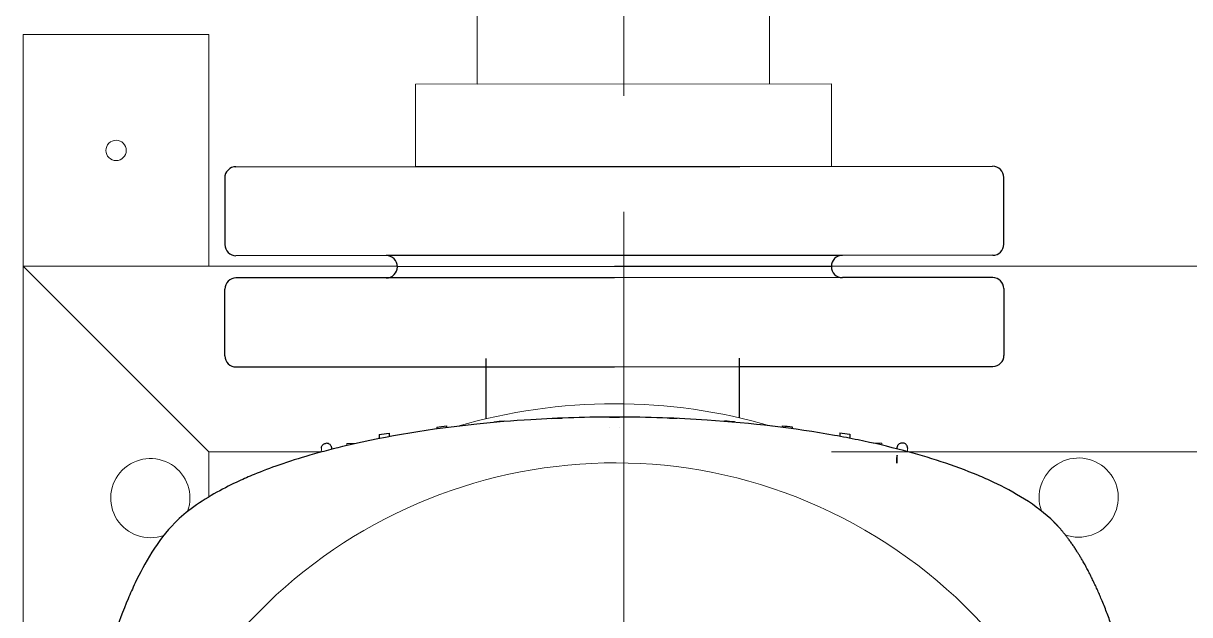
# Model space of a CAD drawing. Header units: millimetres. Extents: x 3795014 to 4300160, y 3869364 to 4016788.
# Drawn here: x 4228177.4 to 4228428.8, y 3926285.5 to 3926413.1 of the extents above; entities that cross this region are included whole.
import ezdxf

# ---------------------------------------------------------------- set-up
doc = ezdxf.new("R2010")
doc.units = ezdxf.units.MM
doc.linetypes.add('CENTER', pattern=[2, 1.25, -0.25, 0.25, -0.25])
doc.layers.add('Дополнительная', color=7, linetype='Continuous', lineweight=18)
doc.layers.add('粗实线层', color=7, linetype='Continuous', lineweight=35)

msp = doc.modelspace()

# ---------------------------------------------------------------- linework, layer by layer
at = {"color": 0, "lineweight": -3, "extrusion": (0, 0, -1)}
for centre, major_axis, ratio, start_param, end_param in [((4228305.07, 3925982.34, 0), (346.45, -2.25), 0.998084, 4.594424, 4.600626), ((4228305.06, 3925982.5, 0), (346.37, -0.51), 0.997872, 4.635427, 4.64161), ((4228305.06, 3925982.61, 0), (346.31, 0.13), 0.997729, 4.67318, 4.679352), ((4228305.06, 3925982.65, 0), (-346.29, -0.22), 0.997679, 1.567712, 1.57388), ((4228305.06, 3925982.61, 0), (346.31, 0.31), 0.997729, 4.745426, 4.751598), ((4228305.05, 3925982.5, 0), (346.37, 0.95), 0.997872, 4.783168, 4.789351), ((4228305.05, 3925982.34, 0), (346.45, 2.69), 0.998084, 4.824152, 4.830354), ((4228305.08, 3925982.15, 0), (346.52, -5.63), 0.998334, 4.548561, 4.554789), ((4228305.03, 3925982.15, 0), (346.51, 6.07), 0.998334, 4.869989, 4.876217), ((4228242.81, 3926321.42, 0), (1.05, 0.19), 0.999371, 6.247338, 6.426492), ((4228366.88, 3926321.5, 0), (-1.05, 0.19), 0.999371, 6.139581, 6.318735), ((4228368.03, 3926321.29, 0), (0.04, -1.12), 0.00013, 4.500343, 4.67781)]:
    msp.add_ellipse(centre, major_axis=major_axis, ratio=ratio, start_param=start_param, end_param=end_param, dxfattribs=at)
at = {"color": 0, "lineweight": -3, "ltscale": 25}
msp.add_open_spline([(4228399.61, 3926305.48, 0), (4228395.85, 3926309.24, 0), (4228390.72, 3926312.11, 0), (4228386.62, 3926314.05, 0), (4228385.43, 3926314.61, 0), (4228384.34, 3926315.1, 0), (4228383.19, 3926315.58, 0), (4228378.07, 3926317.72, 0), (4228372.58, 3926319.49, 0), (4228367.17, 3926320.92, 0), (4228363.91, 3926321.78, 0), (4228360.72, 3926322.52, 0), (4228357.36, 3926323.21, 0), (4228355.69, 3926323.55, 0), (4228354, 3926323.87, 0), (4228352.28, 3926324.18, 0), (4228343.65, 3926325.73, 0), (4228334.41, 3926326.83, 0), (4228324.83, 3926327.48, 0), (4228318.48, 3926327.9, 0), (4228311.98, 3926328.13, 0), (4228305.42, 3926328.14, 0), (4228299.15, 3926328.14, 0), (4228292.93, 3926327.96, 0), (4228286.84, 3926327.58, 0), (4228282.89, 3926327.34, 0), (4228279.01, 3926327.02, 0), (4228275.19, 3926326.62, 0), (4228265.26, 3926325.59, 0), (4228255.81, 3926324.04, 0), (4228247.2, 3926322.01, 0), (4228244.53, 3926321.38, 0), (4228241.86, 3926320.69, 0), (4228239.18, 3926319.91, 0), (4228236.94, 3926319.26, 0), (4228234.71, 3926318.55, 0), (4228232.52, 3926317.79, 0), (4228230.7, 3926317.15, 0), (4228228.9, 3926316.47, 0), (4228227.15, 3926315.75, 0), (4228226.04, 3926315.29, 0), (4228224.98, 3926314.83, 0), (4228223.88, 3926314.32, 0), (4228220.95, 3926312.97, 0), (4228217.4, 3926311.12, 0), (4228214.14, 3926308.77, 0), (4228212.7, 3926307.73, 0), (4228211.32, 3926306.59, 0), (4228210.09, 3926305.36, 0)], degree=3, knots=[-20.909714, -20.909714, -20.909714, -20.909714, -19.419127, -19.419127, -19.419127, -18.985316, -18.985316, -18.985316, -17.058384, -17.058384, -17.058384, -15.899305, -15.899305, -15.899305, -15.323489, -15.323489, -15.323489, -12.431743, -12.431743, -12.431743, -10.515666, -10.515666, -10.515666, -8.684986, -8.684986, -8.684986, -7.500354, -7.500354, -7.500354, -4.415947, -4.415947, -4.415947, -3.459735, -3.459735, -3.459735, -2.665559, -2.665559, -2.665559, -2.008688, -2.008688, -2.008688, -1.593134, -1.593134, -1.593134, -0.488404, -0.488404, -0.488404, 0, 0, 0, 0], dxfattribs=at)
at = {"color": 0, "lineweight": -3}
for points in [[(4228266.53, 3926325.99, 0), (4228266.52, 3926325.85, 0), (4228266.52, 3926325.71, 0), (4228266.51, 3926325.57, 0)], [(4228268.66, 3926326.22, 0), (4228268.67, 3926326.1, 0), (4228268.67, 3926325.98, 0), (4228268.67, 3926325.86, 0)], [(4228278.94, 3926327.15, 0), (4228278.94, 3926327.1, 0), (4228278.94, 3926327.04, 0), (4228278.93, 3926326.98, 0)], [(4228281.08, 3926327.31, 0), (4228281.08, 3926327.26, 0), (4228281.08, 3926327.21, 0), (4228281.08, 3926327.17, 0)], [(4228291.36, 3926327.87, 0), (4228291.36, 3926327.85, 0), (4228291.35, 3926327.84, 0), (4228291.35, 3926327.82, 0)], [(4228318.32, 3926327.88, 0), (4228318.32, 3926327.87, 0), (4228318.32, 3926327.85, 0), (4228318.32, 3926327.84, 0)], [(4228328.6, 3926327.34, 0), (4228328.6, 3926327.29, 0), (4228328.6, 3926327.24, 0), (4228328.6, 3926327.2, 0)], [(4228330.74, 3926327.19, 0), (4228330.74, 3926327.13, 0), (4228330.74, 3926327.07, 0), (4228330.74, 3926327.02, 0)], [(4228341.02, 3926326.27, 0), (4228341.01, 3926326.15, 0), (4228341.01, 3926326.03, 0), (4228341.01, 3926325.91, 0)], [(4228343.15, 3926326.04, 0), (4228343.16, 3926325.9, 0), (4228343.16, 3926325.76, 0), (4228343.17, 3926325.62, 0)], [(4228254.11, 3926324.38, 0), (4228254.1, 3926324.08, 0), (4228254.09, 3926323.79, 0), (4228254.08, 3926323.5, 0)], [(4228256.25, 3926324.69, 0), (4228256.26, 3926324.43, 0), (4228256.27, 3926324.17, 0), (4228256.27, 3926323.92, 0)], [(4228353.44, 3926324.75, 0), (4228353.43, 3926324.49, 0), (4228353.42, 3926324.23, 0), (4228353.41, 3926323.98, 0)], [(4228355.57, 3926324.44, 0), (4228355.58, 3926324.15, 0), (4228355.59, 3926323.85, 0), (4228355.6, 3926323.56, 0)]]:
    msp.add_open_spline(points, degree=3, dxfattribs=at)
for points, degree, knots in [([(4228241.67, 3926321.45, 0), (4228241.67, 3926321.52, 0), (4228241.68, 3926321.59, 0), (4228241.71, 3926321.72, 0), (4228241.73, 3926321.78, 0), (4228241.81, 3926321.96, 0), (4228241.89, 3926322.07, 0), (4228242.05, 3926322.24, 0), (4228242.14, 3926322.3, 0), (4228242.33, 3926322.4, 0), (4228242.43, 3926322.44, 0), (4228242.54, 3926322.46, 0), (4228242.54, 3926322.46, 0), (4228242.54, 3926322.46, 0)], 3, [-0.169079, -0.169079, -0.169079, -0.169079, -0.1483946, -0.1483946, -0.127319, -0.127319, -0.0842768, -0.0842768, -0.042422, -0.042422, 0, 0, 0.0005099, 0.0005099, 0.0005099, 0.0005099]), ([(4228243.85, 3926321.65, 0), (4228243.84, 3926321.73, 0), (4228243.81, 3926321.8, 0), (4228243.74, 3926321.94, 0), (4228243.71, 3926322.01, 0), (4228243.58, 3926322.17, 0), (4228243.48, 3926322.26, 0), (4228243.25, 3926322.41, 0), (4228243.13, 3926322.45, 0), (4228242.87, 3926322.5, 0), (4228242.74, 3926322.5, 0), (4228242.62, 3926322.47, 0), (4228242.62, 3926322.47, 0), (4228242.62, 3926322.47, 0)], 3, [0, 0, 0, 0, 0.0224155, 0.0224155, 0.0450955, 0.0450955, 0.0856665, 0.0856665, 0.1283095, 0.1283095, 0.1717212, 0.1717212, 0.1721658, 0.1721658, 0.1721658, 0.1721658]), ([(4228365.73, 3926319.08, 0), (4228365.73, 3926319.08, 0), (4228365.73, 3926319.08, 0), (4228365.73, 3926319.08, 0), (4228365.62, 3926316.05, 0), (4228365.83, 3926322.12, 0), (4228365.73, 3926319.08, 0)], 3, [0.667012172608, 0.667012172608, 0.667012172608, 0.667012172608, 0.667013472004, 0.667013472004, 0.667013472004, 0.667014395464, 0.667014395464, 0.667014395464, 0.667014395464]), ([(4228365.83, 3926321.73, 0), (4228365.85, 3926321.81, 0), (4228365.88, 3926321.88, 0), (4228365.94, 3926322.02, 0), (4228365.98, 3926322.09, 0), (4228366.1, 3926322.25, 0), (4228366.2, 3926322.34, 0), (4228366.43, 3926322.48, 0), (4228366.56, 3926322.53, 0), (4228366.81, 3926322.58, 0), (4228366.94, 3926322.58, 0), (4228367.07, 3926322.55, 0), (4228367.07, 3926322.55, 0), (4228367.07, 3926322.55, 0)], 3, [-0.1970093, -0.1970093, -0.1970093, -0.1970093, -0.1712926, -0.1712926, -0.1452726, -0.1452726, -0.098727, -0.098727, -0.0498046, -0.0498046, 0, 0, 0.00051, 0.00051, 0.00051, 0.00051]), ([(4228368.02, 3926321.53, 0), (4228368.02, 3926321.6, 0), (4228368.01, 3926321.67, 0), (4228367.98, 3926321.8, 0), (4228367.95, 3926321.86, 0), (4228367.87, 3926322.04, 0), (4228367.8, 3926322.15, 0), (4228367.64, 3926322.32, 0), (4228367.55, 3926322.38, 0), (4228367.35, 3926322.48, 0), (4228367.25, 3926322.52, 0), (4228367.14, 3926322.54, 0), (4228367.14, 3926322.54, 0), (4228367.14, 3926322.54, 0)], 3, [0.000001, 0.000001, 0.000001, 0.000001, 0.0205389, 0.0205389, 0.0414652, 0.0414652, 0.0842024, 0.0842024, 0.1257601, 0.1257601, 0.1678822, 0.1678822, 0.1683884, 0.1683884, 0.1683884, 0.1683884]), ([(4228210.09, 3926305.36, 0), (4228206.33, 3926301.59, 0), (4228203.46, 3926296.46, 0), (4228201.52, 3926292.37, 0), (4228200.96, 3926291.17, 0), (4228200.47, 3926290.08, 0), (4228199.99, 3926288.93, 0), (4228197.85, 3926283.82, 0), (4228196.08, 3926278.32, 0), (4228194.65, 3926272.91, 0), (4228193.79, 3926269.66, 0), (4228193.05, 3926266.46, 0), (4228192.36, 3926263.11, 0), (4228192.02, 3926261.44, 0), (4228191.69, 3926259.74, 0), (4228191.39, 3926258.03, 0), (4228189.84, 3926249.39, 0), (4228188.74, 3926240.15, 0), (4228188.09, 3926230.57, 0), (4228187.67, 3926224.22, 0), (4228187.44, 3926217.72, 0), (4228187.43, 3926211.17, 0), (4228187.43, 3926204.9, 0), (4228187.61, 3926198.67, 0), (4228187.99, 3926192.58, 0), (4228188.23, 3926188.64, 0), (4228188.55, 3926184.75, 0), (4228188.95, 3926180.93, 0), (4228189.98, 3926171, 0), (4228191.53, 3926161.55, 0), (4228193.56, 3926152.95, 0), (4228194.19, 3926150.28, 0), (4228194.88, 3926147.61, 0), (4228195.66, 3926144.92, 0), (4228196.31, 3926142.69, 0), (4228197.02, 3926140.46, 0), (4228197.78, 3926138.26, 0), (4228198.42, 3926136.44, 0), (4228199.1, 3926134.65, 0), (4228199.82, 3926132.9, 0), (4228200.28, 3926131.79, 0), (4228200.74, 3926130.72, 0), (4228201.25, 3926129.62, 0), (4228202.6, 3926126.7, 0), (4228204.45, 3926123.14, 0), (4228206.8, 3926119.88, 0), (4228207.84, 3926118.44, 0), (4228208.98, 3926117.07, 0), (4228210.21, 3926115.84, 0)], 3, [-20.909713, -20.909713, -20.909713, -20.909713, -19.419125, -19.419125, -19.419125, -18.985315, -18.985315, -18.985315, -17.058383, -17.058383, -17.058383, -15.899304, -15.899304, -15.899304, -15.323488, -15.323488, -15.323488, -12.431742, -12.431742, -12.431742, -10.515665, -10.515665, -10.515665, -8.684985, -8.684985, -8.684985, -7.500354, -7.500354, -7.500354, -4.415947, -4.415947, -4.415947, -3.459735, -3.459735, -3.459735, -2.665559, -2.665559, -2.665559, -2.008688, -2.008688, -2.008688, -1.593134, -1.593134, -1.593134, -0.488404, -0.488404, -0.488404, 0, 0, 0, 0]), ([(4228399.73, 3926115.96, 0), (4228401.56, 3926117.79, 0), (4228403.34, 3926120.02, 0), (4228405.07, 3926122.63, 0), (4228409.38, 3926130.39, 0), (4228413.14, 3926140.48, 0), (4228415.2, 3926147.47, 0), (4228420.02, 3926168.25, 0), (4228422.52, 3926192.79, 0), (4228423.03, 3926209.06, 0), (4228422.09, 3926235.49, 0), (4228418.45, 3926259.39, 0), (4228416.65, 3926268.11, 0), (4228413.1, 3926281.19, 0), (4228408.74, 3926291.73, 0), (4228406.92, 3926295.44, 0), (4228404.37, 3926299.77, 0), (4228401.68, 3926303.22, 0), (4228401, 3926304.03, 0), (4228400.31, 3926304.78, 0), (4228399.61, 3926305.48, 0)], 5, [0, 0, 0, 0, 0, 0, 28.612785, 28.612785, 28.612785, 74.374141, 74.374141, 74.374141, 152.858752, 152.858752, 152.858752, 202.96905, 202.96905, 202.96905, 235.424027, 235.424027, 235.424027, 246.308087, 246.308087, 246.308087, 246.308087, 246.308087, 246.308087])]:
    msp.add_open_spline(points, degree=degree, knots=knots, dxfattribs=at)
at = {"layer": 'Дополнительная', "linetype": 'CENTER', "ltscale": 100}
msp.add_line((4228307.03, 3925847.44, 0), (4228306.74, 3926758.9, 0), dxfattribs=at)
at = {"layer": 'Дополнительная', "ltscale": 25}
for p, q in [((4228351.6, 3926360.66, 0), (4228758.03, 3926360.66, 0)), ((4228351.6, 3926320.66, 0), (4228758.03, 3926320.66, 0))]:
    msp.add_line(p, q, dxfattribs=at)
at = {"layer": 'Дополнительная'}
for p, q in [((4228293.49, 3926327.94, 0), (4228293.49, 3926327.91, 0)), ((4228303.7, 3926325.99, 0), (4228303.7, 3926325.99, 0)), ((4228303.77, 3926328.13, 0), (4228303.77, 3926328.13, 0)), ((4228305.91, 3926328.14, 0), (4228305.91, 3926328.14, 0)), ((4228305.98, 3926325.99, 0), (4228305.98, 3926325.99, 0)), ((4228316.19, 3926327.96, 0), (4228316.19, 3926327.93, 0)), ((4228241.64, 3926320.6, 0), (4228241.66, 3926321.25, 0)), ((4228241.67, 3926321.45, 0), (4228241.66, 3926321.25, 0)), ((4228242.54, 3926322.46, 0), (4228242.62, 3926322.47, 0)), ((4228243.89, 3926321.2, 0), (4228243.88, 3926321.46, 0)), ((4228247.17, 3926322.44, 0), (4228247.16, 3926322, 0)), ((4228249.06, 3926322.44, 0), (4228247.17, 3926322.44, 0)), ((4228360.62, 3926322.51, 0), (4228362.51, 3926322.51, 0)), ((4228362.51, 3926322.51, 0), (4228362.53, 3926322.08, 0)), ((4228365.8, 3926321.27, 0), (4228365.81, 3926321.54, 0)), ((4228367.07, 3926322.55, 0), (4228367.14, 3926322.54, 0)), ((4228368.05, 3926320.68, 0), (4228368.03, 3926321.33, 0))]:
    msp.add_line(p, q, dxfattribs=at)
at = {"layer": 'Дополнительная', "ltscale": 25, "elevation": 0}
for points in [[(4228275.27, 3926415.48), (4228275.28, 3926399.98), (4228338.28, 3926400.02), (4228338.27, 3926415.52)], [(4228217.41, 3926410.66), (4228217.41, 3926360.66), (4228177.41, 3926360.66), (4228177.41, 3926410.66)], [(4228261.94, 3926382.16), (4228261.93, 3926399.97), (4228351.64, 3926400.03), (4228351.65, 3926382.21)]]:
    msp.add_lwpolyline(points, close=True, dxfattribs=at)
at = {"layer": 'Дополнительная', "ltscale": 25}
for points in [[(4228248.63, 3926060.66), (4228177.41, 3926060.66), (4228177.41, 3926360.66), (4228258.04, 3926360.66)], [(4228217.41, 3926310.92), (4228217.41, 3926320.66), (4228177.41, 3926360.66)], [(4228217.41, 3926320.66), (4228241.84, 3926320.66)]]:
    msp.add_lwpolyline(points, dxfattribs=at)
msp.add_circle((4228197.41, 3926385.66, 0), 2.2, dxfattribs=at)
at = {"layer": 'Дополнительная'}
for centre, radius, start, end in [((4228304.91, 3926210.66, 0), 120.36, 73.7424, 106.3299), ((4228404.91, 3926310.78, 0), 8.54, 250.3309, 199.7414), ((4228304.91, 3926210.66, 0), 107.59, 61.3883, 241.3883), ((4228304.91, 3926210.66, 0), 107.59, 241.3883, 61.3883)]:
    msp.add_arc(centre, radius, start, end, dxfattribs=at)
at = {"layer": 'Дополнительная', "ltscale": 25}
msp.add_arc((4228204.79, 3926310.66, 0), 8.54, 340.3309, 289.7414, dxfattribs=at)
at = {"layer": '粗实线层', "color": 0, "lineweight": -3}
for p, q in [((4228223.24, 3926382.13, 0), (4228277.22, 3926382.17, 0)), ((4228331.84, 3926382.2, 0), (4228386.37, 3926382.23, 0)), ((4228220.84, 3926379.73, 0), (4228220.85, 3926365.34, 0)), ((4228388.78, 3926365.44, 0), (4228388.77, 3926379.84, 0)), ((4228255.64, 3926362.96, 0), (4228223.25, 3926362.94, 0)), ((4228386.38, 3926363.04, 0), (4228354, 3926363.02, 0)), ((4228304.82, 3926360.59, 0), (4228258.04, 3926360.56, 0)), ((4228304.82, 3926360.59, 0), (4228258.04, 3926360.56, 0)), ((4228351.6, 3926360.62, 0), (4228304.82, 3926360.59, 0)), ((4228351.6, 3926360.62, 0), (4228304.82, 3926360.59, 0)), ((4228255.64, 3926358.16, 0), (4228223.25, 3926358.14, 0)), ((4228386.39, 3926358.24, 0), (4228354, 3926358.22, 0)), ((4228220.87, 3926341.35, 0), (4228220.86, 3926355.74, 0)), ((4228388.79, 3926355.85, 0), (4228388.79, 3926341.45, 0)), ((4228223.27, 3926338.95, 0), (4228277.24, 3926338.98, 0)), ((4228277.21, 3926327.78, 0), (4228277.2, 3926340.8, 0)), ((4228331.82, 3926327.97, 0), (4228331.81, 3926340.84, 0)), ((4228331.86, 3926339.02, 0), (4228386.4, 3926339.05, 0))]:
    msp.add_line(p, q, dxfattribs=at)
at = {"layer": '粗实线层', "color": 0, "linetype": 'Continuous', "lineweight": -3}
for p, q in [((4228277.22, 3926382.17, 0), (4228304.8, 3926382.18, 0)), ((4228304.8, 3926382.18, 0), (4228331.84, 3926382.2, 0)), ((4228304.82, 3926362.99, 0), (4228255.64, 3926362.96, 0)), ((4228354, 3926363.02, 0), (4228304.82, 3926362.99, 0)), ((4228304.82, 3926358.19, 0), (4228255.64, 3926358.16, 0)), ((4228354, 3926358.22, 0), (4228304.82, 3926358.19, 0)), ((4228277.24, 3926338.98, 0), (4228304.83, 3926339, 0)), ((4228304.83, 3926339, 0), (4228331.86, 3926339.02, 0))]:
    msp.add_line(p, q, dxfattribs=at)
at = {"layer": '粗实线层', "color": 0, "lineweight": -3}
for centre, start, end in [((4228223.24, 3926379.73, 0), 90.0362, 180.0362), ((4228386.37, 3926379.84, 0), 0.0362, 90.0362), ((4228223.25, 3926365.34, 0), 180.0362, 270.0362), ((4228386.38, 3926365.44, 0), 270.0362, 0.0362), ((4228255.64, 3926360.56, 0), 0.0362, 90.0362), ((4228354, 3926360.62, 0), 90.0362, 180.0362), ((4228255.64, 3926360.56, 0), 270.0362, 0.0362), ((4228354, 3926360.62, 0), 180.0362, 270.0362), ((4228223.26, 3926355.74, 0), 90.0362, 180.0362), ((4228386.39, 3926355.85, 0), 0.0362, 90.0362), ((4228223.27, 3926341.35, 0), 180.0362, 270.0362), ((4228386.4, 3926341.45, 0), 270.0362, 0.0362)]:
    msp.add_arc(centre, 2.4, start, end, dxfattribs=at)

doc.saveas('drawing.dxf')
